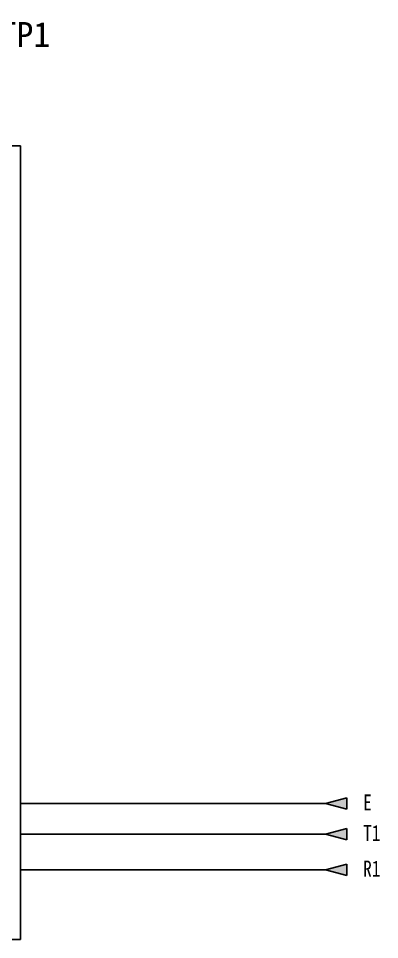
# Model space of a CAD drawing. Header units: millimetres. Extents: x -684 to 5961, y -1281 to 2539.
# Drawn here: x 2434 to 2484.8, y -564 to -434.5 of the extents above; entities that cross this region are included whole.
import ezdxf

# ---------------------------------------------------------------- set-up
doc = ezdxf.new("R2010")
doc.units = ezdxf.units.MM
doc.header["$LTSCALE"] = 5
doc.header["$MEASUREMENT"] = 0
doc.layers.get('0').update_dxf_attribs({"linetype": 'CONTINUOUS'})
doc.layers.add('AIR', color=7, linetype='CONTINUOUS')
doc.styles.add('MtXpl_', font='mingliub.ttc')
doc.styles.add('標楷體', font='', dxfattribs={"width": 0.8})
doc.styles.get('標楷體').set_extended_font_data('標楷體')

msp = doc.modelspace()

# ---------------------------------------------------------------- hatches: boundary and pattern name
at = {"linetype": 'Continuous'}
h = msp.add_hatch(color=0, dxfattribs=at)
h.dxf.hatch_style = 1
h.set_gradient(color1=(255, 255, 255), centered=1, one_color=1, tint=1)
h.paths.add_polyline_path([(2477.18, -544.897), (2480.199, -545.691), (2480.199, -544.103)])
h = msp.add_hatch(color=0, dxfattribs=at)
h.dxf.hatch_style = 1
h.set_gradient(color1=(255, 255, 255), centered=1, one_color=1, tint=1)
h.paths.add_polyline_path([(2477.18, -549.196), (2480.199, -549.99), (2480.199, -548.403)])
h = msp.add_hatch(color=0, dxfattribs=at)
h.dxf.hatch_style = 1
h.set_gradient(color1=(255, 255, 255), centered=1, one_color=1, tint=1)
h.paths.add_polyline_path([(2477.18, -554.196), (2480.199, -554.99), (2480.199, -553.403)])

# ---------------------------------------------------------------- linework, layer by layer
for p, q in [((2434.248, -452.417), (2425.338, -452.417)), ((2434.248, -564.017), (2434.248, -452.417)), ((2477.505, -544.897), (2434.248, -544.897)), ((2477.505, -549.196), (2434.248, -549.196)), ((2477.505, -554.196), (2434.248, -554.196)), ((2434.248, -564.017), (2425.338, -564.017))]:
    msp.add_line(p, q)
at = {"color": 0, "linetype": 'Continuous'}
for p, q in [((2480.199, -544.103), (2477.18, -544.897)), ((2480.199, -545.691), (2477.18, -544.897)), ((2480.199, -545.691), (2480.199, -544.103)), ((2480.199, -548.403), (2477.18, -549.196)), ((2480.199, -549.99), (2480.199, -548.403)), ((2480.199, -549.99), (2477.18, -549.196)), ((2480.199, -553.403), (2477.18, -554.196)), ((2480.199, -554.99), (2477.18, -554.196)), ((2480.199, -554.99), (2480.199, -553.403))]:
    msp.add_line(p, q, dxfattribs=at)

# ---------------------------------------------------------------- texts
at = {"layer": 'AIR', "style": 'MtXpl_'}
msp.add_text('步進驅動器 STP1', height=3.5, dxfattribs=at).set_placement((2402.669, -438.507))
at = {"layer": 'AIR', "style": '標楷體', "width": 0.8}
for s, height, p in [('E', 2.243, (2482.464, -545.856)), ('T1', 2.2434, (2482.464, -550.155)), ('R1', 2.2434, (2482.464, -555.155))]:
    msp.add_text(s, height=height, dxfattribs=at).set_placement(p)

doc.saveas('drawing.dxf')
